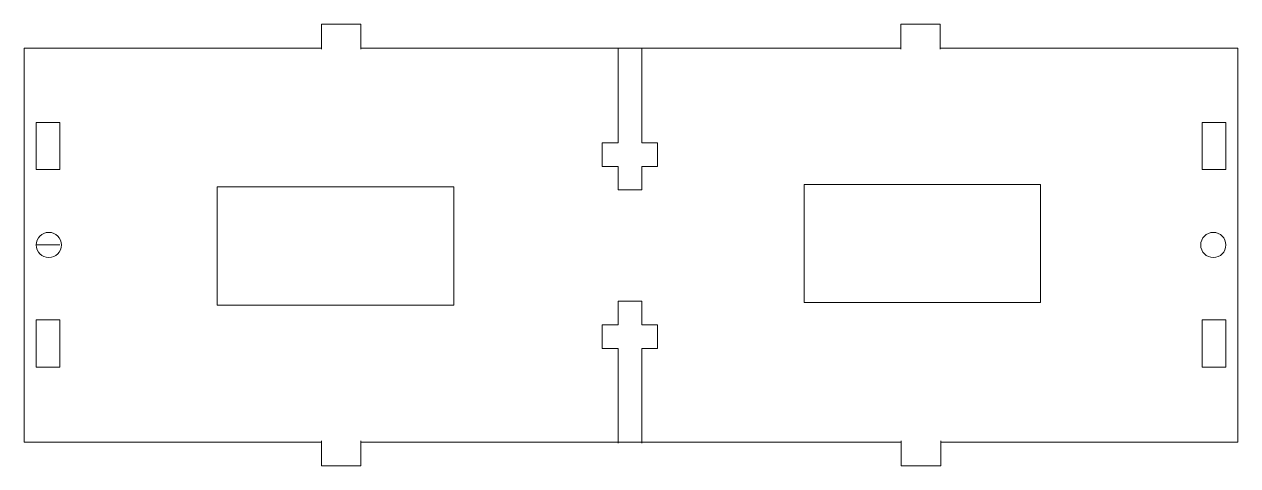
# Paper-space layout 'Page 1' of a CAD drawing. Header units: millimetres. Extents: x 83 to 237, y 96 to 152.
import ezdxf

# ---------------------------------------------------------------- set-up
doc = ezdxf.new("R2010")
doc.units = ezdxf.units.MM
doc.linetypes.add('LT_0', pattern=[0])
doc.layers.add('Default', color=7, linetype='Continuous')

psp = doc.layouts.new('Page 1')

# ---------------------------------------------------------------- linework, layer by layer
at = {"layer": 'Default', "color": 18, "linetype": 'LT_0', "lineweight": 15, "ltscale": 0.5, "true_color": 0x000000, "transparency": 33554687}
for p, q in [((121.23, 148.6), (121.23, 151.63)), ((121.23, 151.63), (126.23, 151.63)), ((126.23, 151.63), (126.23, 148.6)), ((194.75, 148.6), (194.75, 151.63)), ((194.75, 151.63), (199.75, 151.63)), ((199.75, 151.63), (199.75, 148.6)), ((83.5, 98.6), (83.5, 148.6)), ((83.5, 148.6), (121.23, 148.6)), ((121.23, 148.46), (121.23, 148.6)), ((126.23, 148.6), (126.23, 148.46)), ((126.23, 148.6), (194.75, 148.6)), ((158.86, 148.6), (158.86, 136.6)), ((194.75, 148.46), (194.75, 148.6)), ((199.75, 148.6), (199.75, 148.46)), ((199.75, 148.6), (237.5, 148.6)), ((237.5, 148.6), (237.5, 98.6)), ((88.02, 133.18), (88.02, 139.18)), ((236, 133.18), (236, 139.18)), ((158.86, 136.6), (156.86, 136.6)), ((156.86, 136.6), (156.86, 133.6)), ((163.86, 136.6), (161.86, 136.6)), ((163.86, 133.6), (163.86, 136.6)), ((85.02, 133.18), (88.02, 133.18)), ((156.86, 133.6), (158.86, 133.6)), ((158.86, 133.6), (158.86, 130.6)), ((161.86, 130.6), (161.86, 133.6)), ((161.86, 133.6), (163.86, 133.6)), ((233, 133.18), (236, 133.18)), ((108, 131), (138, 131)), ((108, 116), (108, 131)), ((138, 131), (138, 116)), ((182.46, 131.3), (212.46, 131.3)), ((182.46, 116.3), (182.46, 131.3)), ((212.46, 131.3), (212.46, 116.3)), ((158.86, 130.6), (161.86, 130.6)), ((85.02, 123.62), (88.02, 123.62)), ((138, 116), (108, 116)), ((158.86, 113.47), (158.86, 116.47)), ((158.86, 116.47), (161.86, 116.47)), ((161.86, 116.47), (161.86, 113.47)), ((212.46, 116.3), (182.46, 116.3)), ((88.02, 108.11), (88.02, 114.11)), ((236, 108.11), (236, 114.11)), ((156.86, 110.47), (156.86, 113.47)), ((156.86, 113.47), (158.86, 113.47)), ((161.86, 113.47), (163.86, 113.47)), ((163.86, 113.47), (163.86, 110.47)), ((158.86, 110.47), (156.86, 110.47)), ((158.86, 98.47), (158.86, 110.47)), ((163.86, 110.47), (161.86, 110.47)), ((85.02, 108.11), (88.02, 108.11)), ((233, 108.11), (236, 108.11)), ((121.22, 98.6), (83.5, 98.6)), ((121.22, 98.78), (121.22, 98.6)), ((121.22, 98.6), (121.22, 95.6)), ((126.22, 98.6), (126.22, 98.78)), ((126.22, 95.6), (126.22, 98.6)), ((194.8, 98.6), (126.22, 98.6)), ((194.8, 98.78), (194.8, 98.6)), ((194.8, 98.6), (194.8, 95.6)), ((199.8, 98.6), (199.8, 98.78)), ((199.8, 95.6), (199.8, 98.6)), ((237.5, 98.6), (199.8, 98.6)), ((121.22, 95.6), (126.22, 95.6)), ((194.8, 95.6), (199.8, 95.6))]:
    psp.add_line(p, q, dxfattribs=at)
at = {"layer": 'Default', "color": 18, "linetype": 'LT_0', "lineweight": 15, "true_color": 0x000000}
for points in [[(161.86, 136.6), (161.86, 136.6), (161.86, 148.6), (161.86, 148.6)], [(88.02, 139.18), (88.02, 139.18), (85.02, 139.18), (85.02, 139.18)], [(85.02, 139.18), (85.02, 139.18), (85.02, 133.18), (85.02, 133.18)], [(236, 139.18), (236, 139.18), (233, 139.18), (233, 139.18)], [(233, 139.18), (233, 139.18), (233, 133.18), (233, 133.18)], [(85.02, 123.62), (85.02, 124.5), (85.74, 125.22), (86.62, 125.22)], [(86.62, 125.22), (87.51, 125.22), (88.22, 124.5), (88.22, 123.62)], [(232.8, 123.62), (232.8, 124.5), (233.52, 125.22), (234.4, 125.22)], [(234.4, 125.22), (235.28, 125.22), (236, 124.5), (236, 123.62)], [(86.62, 122.02), (85.74, 122.02), (85.02, 122.74), (85.02, 123.62)], [(88.22, 123.62), (88.22, 122.74), (87.51, 122.02), (86.62, 122.02)], [(234.4, 122.02), (233.52, 122.02), (232.8, 122.74), (232.8, 123.62)], [(236, 123.62), (236, 122.74), (235.28, 122.02), (234.4, 122.02)], [(88.02, 114.11), (88.02, 114.11), (85.02, 114.11), (85.02, 114.11)], [(85.02, 114.11), (85.02, 114.11), (85.02, 108.11), (85.02, 108.11)], [(236, 114.11), (236, 114.11), (233, 114.11), (233, 114.11)], [(233, 114.11), (233, 114.11), (233, 108.11), (233, 108.11)], [(161.86, 110.47), (161.86, 110.47), (161.86, 98.47), (161.86, 98.47)]]:
    psp.add_open_spline(points, degree=3, dxfattribs=at)

doc.saveas('drawing.dxf')
